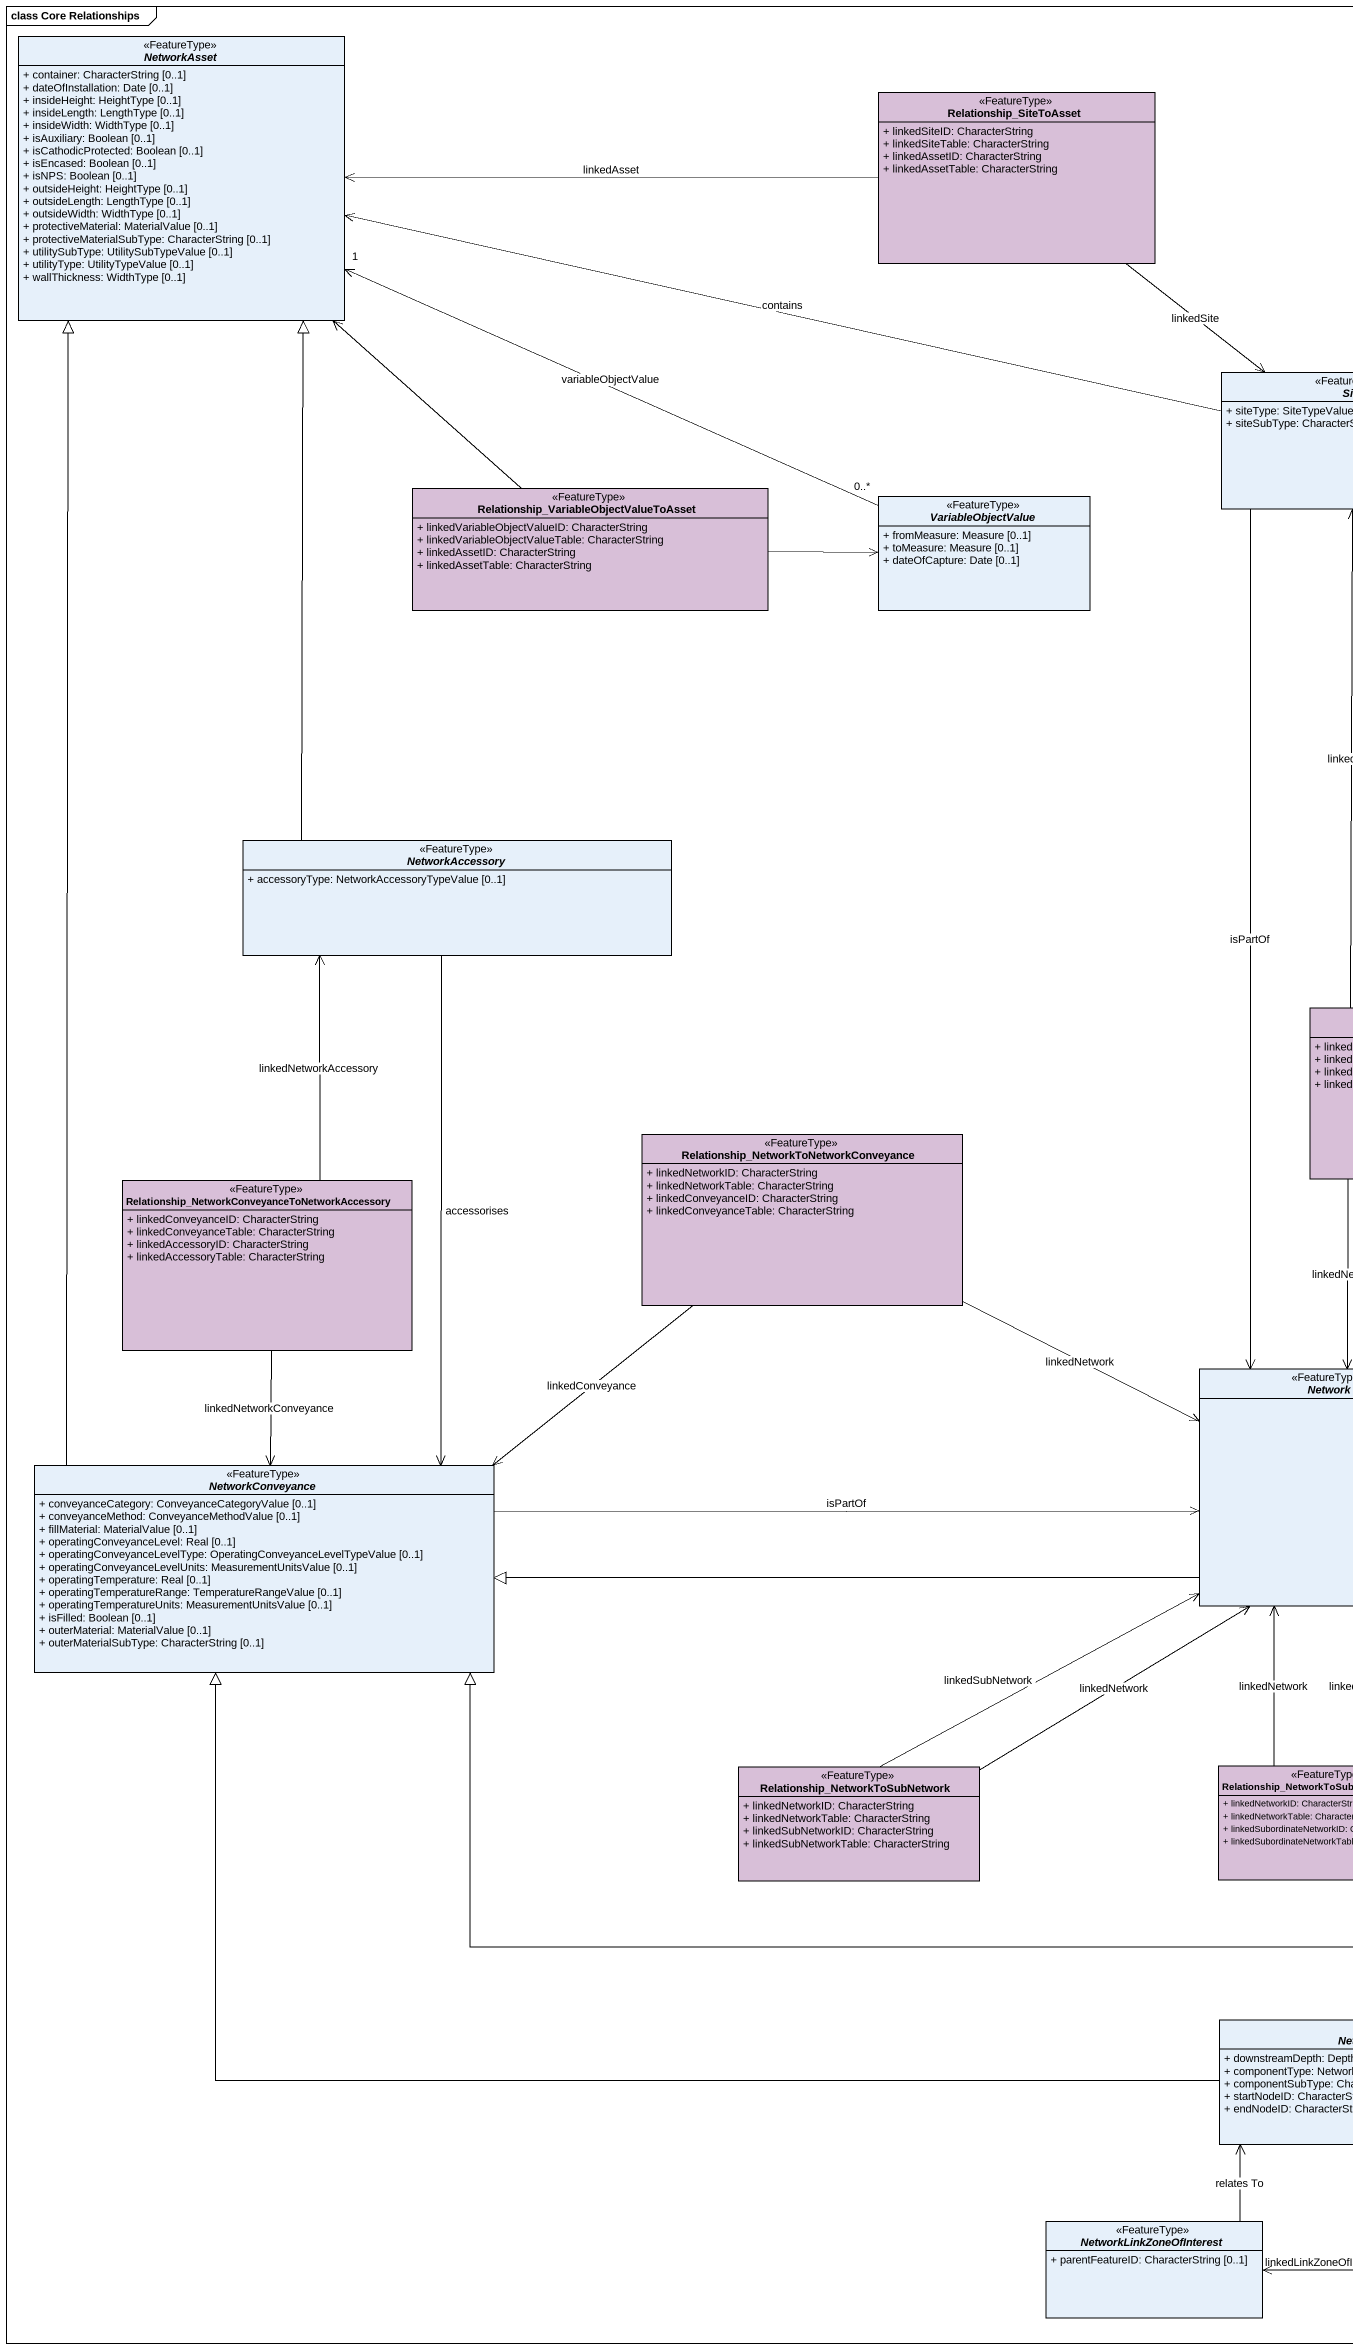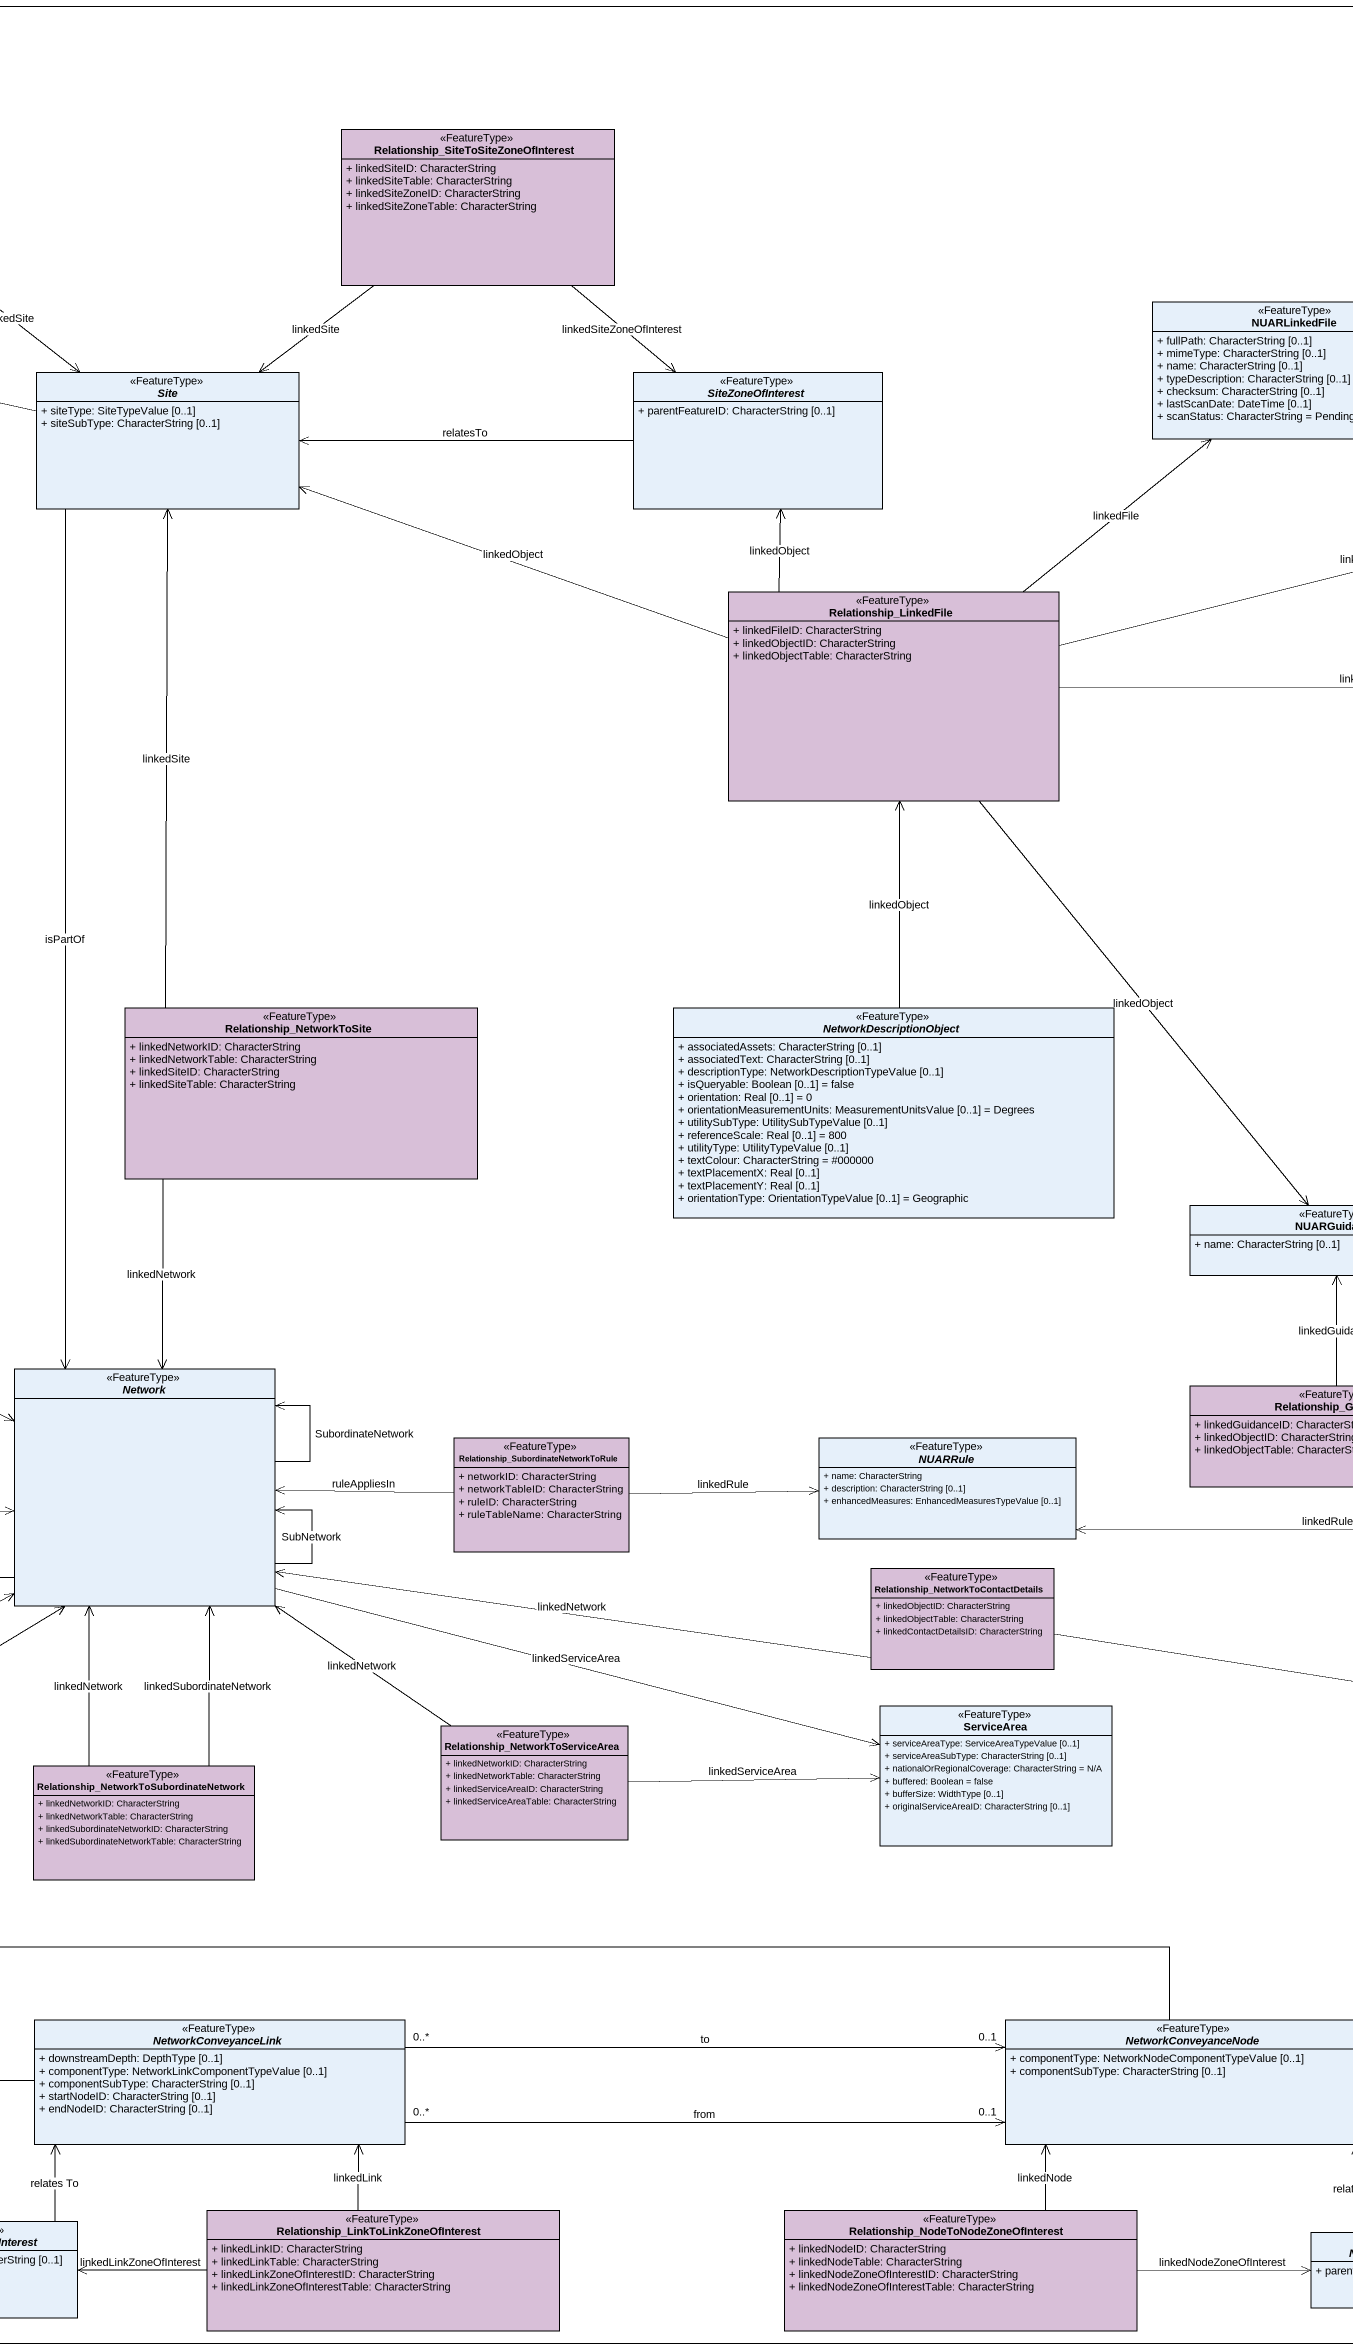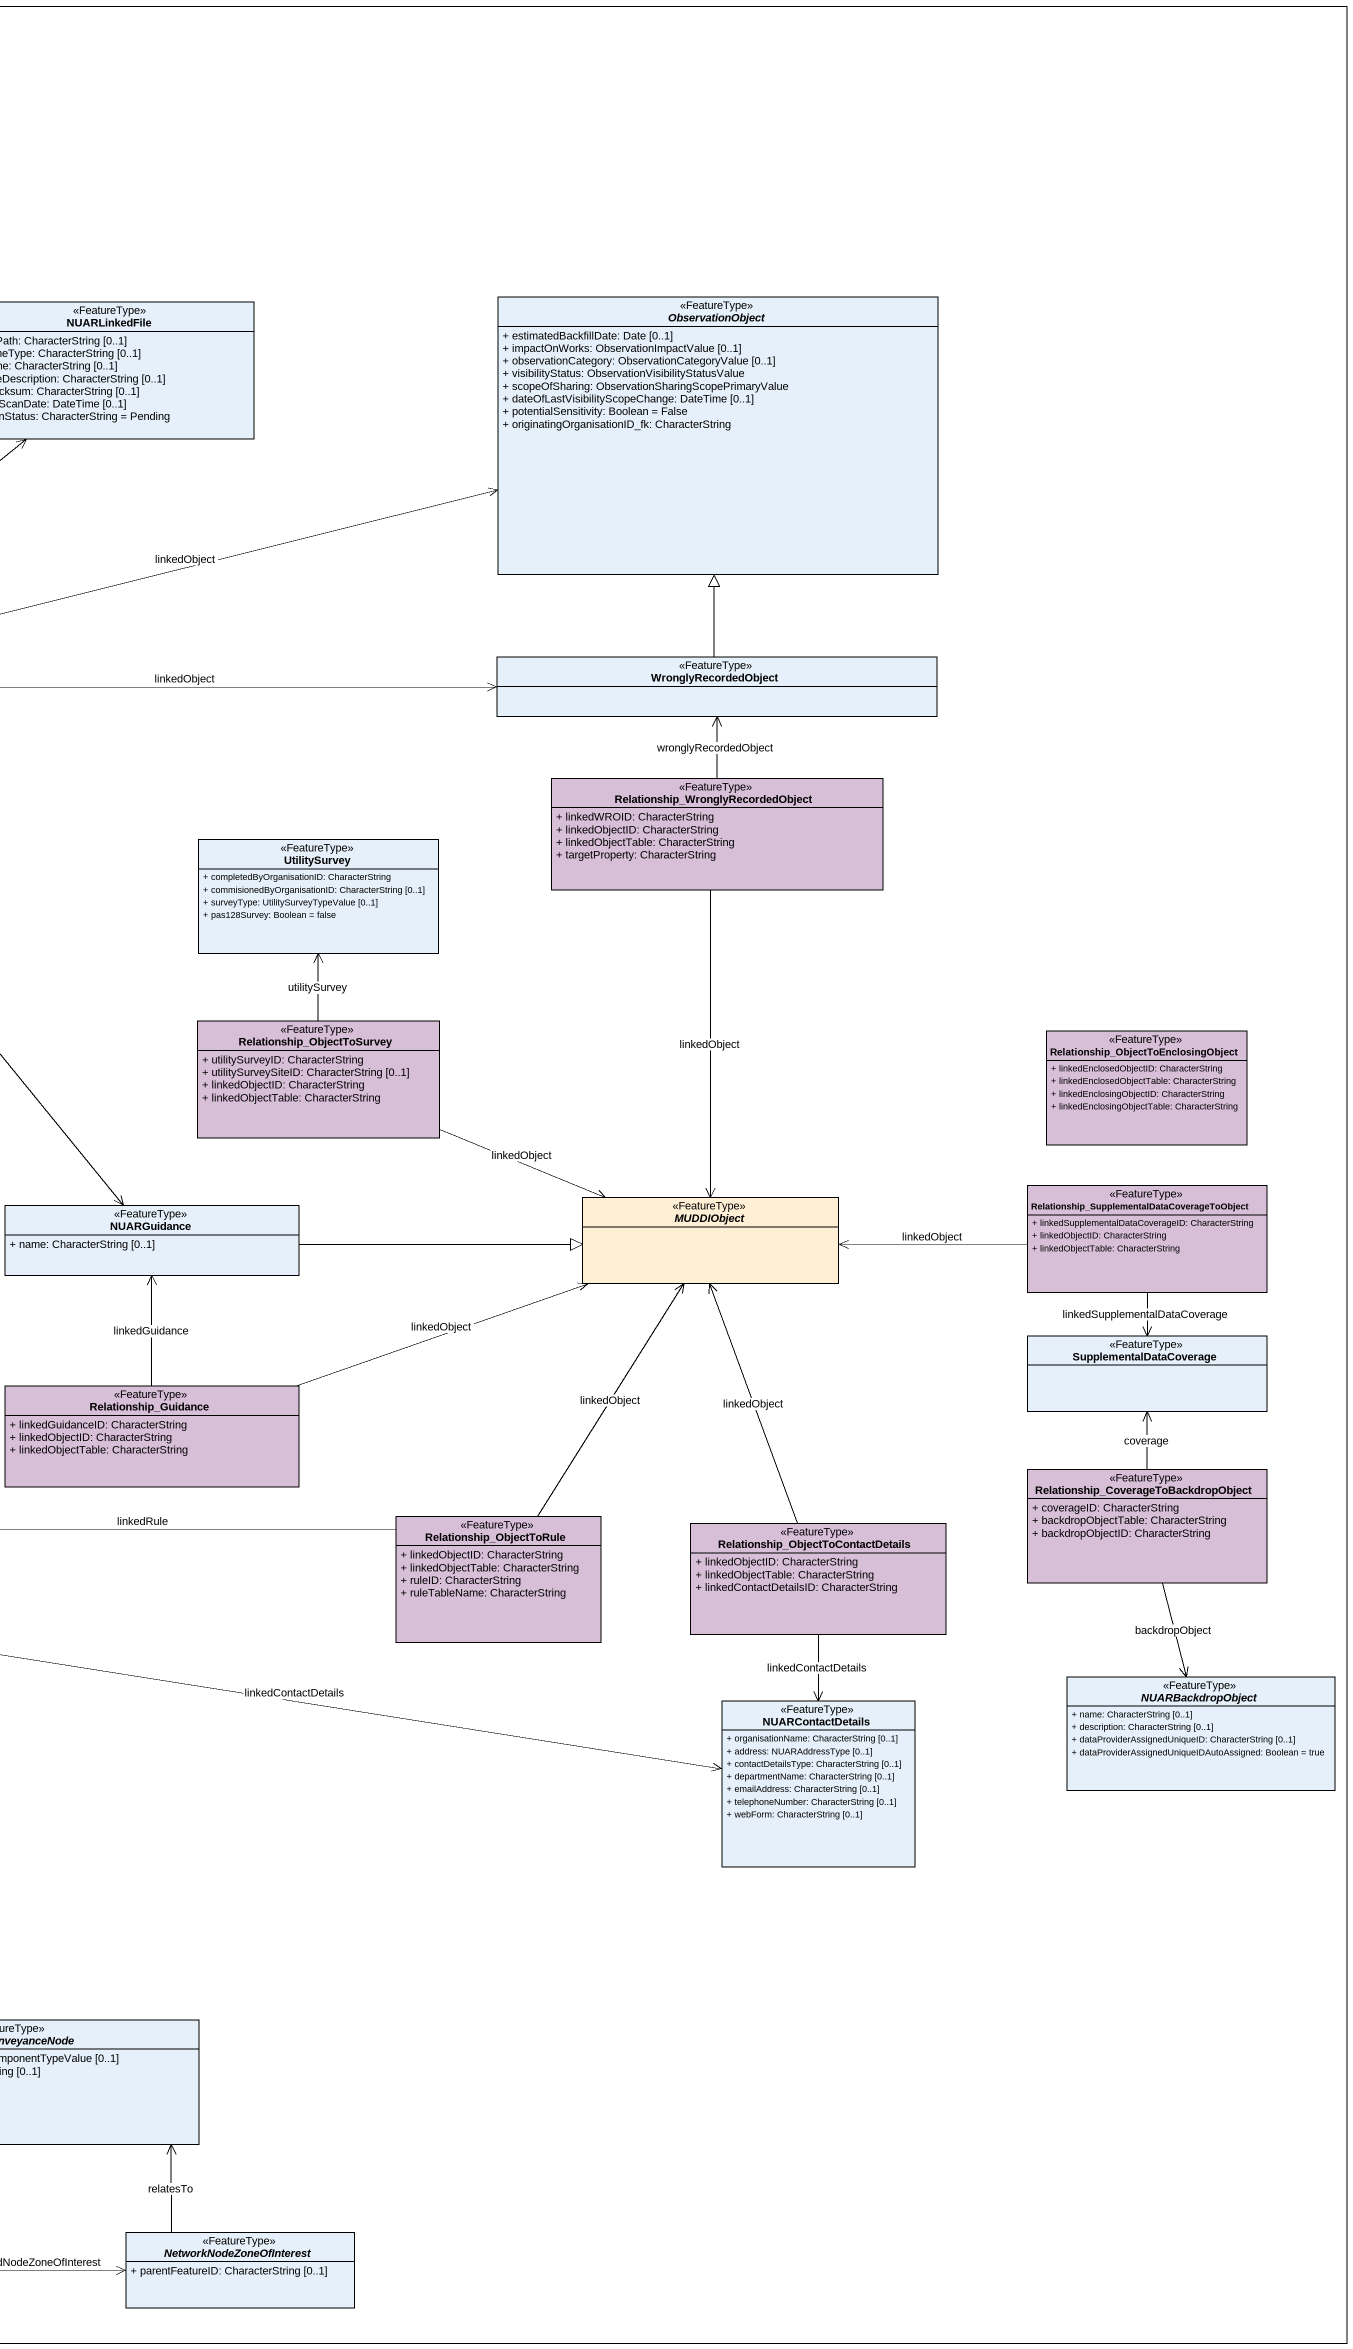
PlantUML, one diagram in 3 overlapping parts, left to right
@startuml
mainframe class Core Relationships
hide circle
hide empty members
skinparam classAttributeIconSize 0
abstract class NetworkAsset <<FeatureType>> {
  + container: CharacterString [0..1]
  + dateOfInstallation: Date [0..1]
  + insideHeight: HeightType [0..1]
  + insideLength: LengthType [0..1]
  + insideWidth: WidthType [0..1]
  + isAuxiliary: Boolean [0..1]
  + isCathodicProtected: Boolean [0..1]
  + isEncased: Boolean [0..1]
  + isNPS: Boolean [0..1]
  + outsideHeight: HeightType [0..1]
  + outsideLength: LengthType [0..1]
  + outsideWidth: WidthType [0..1]
  + protectiveMaterial: MaterialValue [0..1]
  + protectiveMaterialSubType: CharacterString [0..1]
  + utilitySubType: UtilitySubTypeValue [0..1]
  + utilityType: UtilityTypeValue [0..1]
  + wallThickness: WidthType [0..1]
}
class Relationship_SiteToAsset <<FeatureType>> #D8BFD8 {
  + linkedSiteID: CharacterString
  + linkedSiteTable: CharacterString
  + linkedAssetID: CharacterString
  + linkedAssetTable: CharacterString
}
class "Relationship_SiteToSiteZoneOfInterest" as Relationship <<FeatureType>> #D8BFD8 {
  + linkedSiteID: CharacterString
  + linkedSiteTable: CharacterString
  + linkedSiteZoneID: CharacterString
  + linkedSiteZoneTable: CharacterString
}
class NUARLinkedFile <<FeatureType>> {
  + fullPath: CharacterString [0..1]
  + mimeType: CharacterString [0..1]
  + name: CharacterString [0..1]
  + typeDescription: CharacterString [0..1]
  + checksum: CharacterString [0..1]
  + lastScanDate: DateTime [0..1]
  + scanStatus: CharacterString = Pending
}
abstract class ObservationObject <<FeatureType>> {
  + estimatedBackfillDate: Date [0..1]
  + impactOnWorks: ObservationImpactValue [0..1]
  + observationCategory: ObservationCategoryValue [0..1]
  + visibilityStatus: ObservationVisibilityStatusValue
  + scopeOfSharing: ObservationSharingScopePrimaryValue
  + dateOfLastVisibilityScopeChange: DateTime [0..1]
  + potentialSensitivity: Boolean = False
  + originatingOrganisationID_fk: CharacterString
}
abstract class Site <<FeatureType>> {
  + siteType: SiteTypeValue [0..1]
  + siteSubType: CharacterString [0..1]
}
abstract class SiteZoneOfInterest <<FeatureType>> {
  + parentFeatureID: CharacterString [0..1]
}
class "Relationship_VariableObjectValueToAsset" as Relationship_2 <<FeatureType>> #D8BFD8 {
  + linkedVariableObjectValueID: CharacterString
  + linkedVariableObjectValueTable: CharacterString
  + linkedAssetID: CharacterString
  + linkedAssetTable: CharacterString
}
abstract class VariableObjectValue <<FeatureType>> {
  + fromMeasure: Measure [0..1]
  + toMeasure: Measure [0..1]
  + dateOfCapture: Date [0..1]
}
class Relationship_LinkedFile <<FeatureType>> #D8BFD8 {
  + linkedFileID: CharacterString
  + linkedObjectID: CharacterString
  + linkedObjectTable: CharacterString
}
class WronglyRecordedObject <<FeatureType>>
class "Relationship_WronglyRecordedObject" as Relationship_3 <<FeatureType>> #D8BFD8 {
  + linkedWROID: CharacterString
  + linkedObjectID: CharacterString
  + linkedObjectTable: CharacterString
  + targetProperty: CharacterString
}
abstract class NetworkAccessory <<FeatureType>> {
  + accessoryType: NetworkAccessoryTypeValue [0..1]
}
class UtilitySurvey <<FeatureType>> {
  + completedByOrganisationID: CharacterString
  + commisionedByOrganisationID: CharacterString [0..1]
  + surveyType: UtilitySurveyTypeValue [0..1]
  + pas128Survey: Boolean = false
}
class Relationship_NetworkToSite <<FeatureType>> #D8BFD8 {
  + linkedNetworkID: CharacterString
  + linkedNetworkTable: CharacterString
  + linkedSiteID: CharacterString
  + linkedSiteTable: CharacterString
}
abstract class NetworkDescriptionObject <<FeatureType>> {
  + associatedAssets: CharacterString [0..1]
  + associatedText: CharacterString [0..1]
  + descriptionType: NetworkDescriptionTypeValue [0..1]
  + isQueryable: Boolean [0..1] = false
  + orientation: Real [0..1] = 0
  + orientationMeasurementUnits: MeasurementUnitsValue [0..1] = Degrees
  + utilitySubType: UtilitySubTypeValue [0..1]
  + referenceScale: Real [0..1] = 800
  + utilityType: UtilityTypeValue [0..1]
  + textColour: CharacterString = #000000
  + textPlacementX: Real [0..1]
  + textPlacementY: Real [0..1]
  + orientationType: OrientationTypeValue [0..1] = Geographic
}
class Relationship_ObjectToSurvey <<FeatureType>> #D8BFD8 {
  + utilitySurveyID: CharacterString
  + utilitySurveySiteID: CharacterString [0..1]
  + linkedObjectID: CharacterString
  + linkedObjectTable: CharacterString
}
class "Relationship_ObjectToEnclosingObject" as Relationship_4 <<FeatureType>> #D8BFD8 {
  + linkedEnclosedObjectID: CharacterString
  + linkedEnclosedObjectTable: CharacterString
  + linkedEnclosingObjectID: CharacterString
  + linkedEnclosingObjectTable: CharacterString
}
class "Relationship_NetworkToNetworkConveyance" as Relationship_5 <<FeatureType>> #D8BFD8 {
  + linkedNetworkID: CharacterString
  + linkedNetworkTable: CharacterString
  + linkedConveyanceID: CharacterString
  + linkedConveyanceTable: CharacterString
}
class "Relationship_NetworkConveyanceToNetworkAccessory" as Relationship_6 <<FeatureType>> #D8BFD8 {
  + linkedConveyanceID: CharacterString
  + linkedConveyanceTable: CharacterString
  + linkedAccessoryID: CharacterString
  + linkedAccessoryTable: CharacterString
}
class "Relationship_SupplementalDataCoverageToObject" as Relationship_7 <<FeatureType>> #D8BFD8 {
  + linkedSupplementalDataCoverageID: CharacterString
  + linkedObjectID: CharacterString
  + linkedObjectTable: CharacterString
}
class NUARGuidance <<FeatureType>> {
  + name: CharacterString [0..1]
}
abstract class MUDDIObject <<FeatureType>> #FFEFD5
abstract class "Network" as Network_ <<FeatureType>>
class SupplementalDataCoverage <<FeatureType>>
class Relationship_Guidance <<FeatureType>> #D8BFD8 {
  + linkedGuidanceID: CharacterString
  + linkedObjectID: CharacterString
  + linkedObjectTable: CharacterString
}
class "Relationship_SubordinateNetworkToRule" as Relationship_8 <<FeatureType>> #D8BFD8 {
  + networkID: CharacterString
  + networkTableID: CharacterString
  + ruleID: CharacterString
  + ruleTableName: CharacterString
}
abstract class NUARRule <<FeatureType>> {
  + name: CharacterString
  + description: CharacterString [0..1]
  + enhancedMeasures: EnhancedMeasuresTypeValue [0..1]
}
abstract class NetworkConveyance <<FeatureType>> {
  + conveyanceCategory: ConveyanceCategoryValue [0..1]
  + conveyanceMethod: ConveyanceMethodValue [0..1]
  + fillMaterial: MaterialValue [0..1]
  + operatingConveyanceLevel: Real [0..1]
  + operatingConveyanceLevelType: OperatingConveyanceLevelTypeValue [0..1]
  + operatingConveyanceLevelUnits: MeasurementUnitsValue [0..1]
  + operatingTemperature: Real [0..1]
  + operatingTemperatureRange: TemperatureRangeValue [0..1]
  + operatingTemperatureUnits: MeasurementUnitsValue [0..1]
  + isFilled: Boolean [0..1]
  + outerMaterial: MaterialValue [0..1]
  + outerMaterialSubType: CharacterString [0..1]
}
class "Relationship_CoverageToBackdropObject" as Relationship_9 <<FeatureType>> #D8BFD8 {
  + coverageID: CharacterString
  + backdropObjectTable: CharacterString
  + backdropObjectID: CharacterString
}
class Relationship_ObjectToRule <<FeatureType>> #D8BFD8 {
  + linkedObjectID: CharacterString
  + linkedObjectTable: CharacterString
  + ruleID: CharacterString
  + ruleTableName: CharacterString
}
class "Relationship_ObjectToContactDetails" as Relationship_10 <<FeatureType>> #D8BFD8 {
  + linkedObjectID: CharacterString
  + linkedObjectTable: CharacterString
  + linkedContactDetailsID: CharacterString
}
class "Relationship_NetworkToContactDetails" as Relationship_11 <<FeatureType>> #D8BFD8 {
  + linkedObjectID: CharacterString
  + linkedObjectTable: CharacterString
  + linkedContactDetailsID: CharacterString
}
abstract class NUARBackdropObject <<FeatureType>> {
  + name: CharacterString [0..1]
  + description: CharacterString [0..1]
  + dataProviderAssignedUniqueID: CharacterString [0..1]
  + dataProviderAssignedUniqueIDAutoAssigned: Boolean = true
}
class "Relationship_NetworkToServiceArea" as Relationship_12 <<FeatureType>> #D8BFD8 {
  + linkedNetworkID: CharacterString
  + linkedNetworkTable: CharacterString
  + linkedServiceAreaID: CharacterString
  + linkedServiceAreaTable: CharacterString
}
class ServiceArea <<FeatureType>> {
  + serviceAreaType: ServiceAreaTypeValue [0..1]
  + serviceAreaSubType: CharacterString [0..1]
  + nationalOrRegionalCoverage: CharacterString = N/A
  + buffered: Boolean = false
  + bufferSize: WidthType [0..1]
  + originalServiceAreaID: CharacterString [0..1]
}
class NUARContactDetails <<FeatureType>> {
  + organisationName: CharacterString [0..1]
  + address: NUARAddressType [0..1]
  + contactDetailsType: CharacterString [0..1]
  + departmentName: CharacterString [0..1]
  + emailAddress: CharacterString [0..1]
  + telephoneNumber: CharacterString [0..1]
  + webForm: CharacterString [0..1]
}
class "Relationship_NetworkToSubNetwork" as Relationship_13 <<FeatureType>> #D8BFD8 {
  + linkedNetworkID: CharacterString
  + linkedNetworkTable: CharacterString
  + linkedSubNetworkID: CharacterString
  + linkedSubNetworkTable: CharacterString
}
class "Relationship_NetworkToSubordinateNetwork" as Relationship_14 <<FeatureType>> #D8BFD8 {
  + linkedNetworkID: CharacterString
  + linkedNetworkTable: CharacterString
  + linkedSubordinateNetworkID: CharacterString
  + linkedSubordinateNetworkTable: CharacterString
}
abstract class NetworkConveyanceLink <<FeatureType>> {
  + downstreamDepth: DepthType [0..1]
  + componentType: NetworkLinkComponentTypeValue [0..1]
  + componentSubType: CharacterString [0..1]
  + startNodeID: CharacterString [0..1]
  + endNodeID: CharacterString [0..1]
}
abstract class NetworkConveyanceNode <<FeatureType>> {
  + componentType: NetworkNodeComponentTypeValue [0..1]
  + componentSubType: CharacterString [0..1]
}
abstract class NetworkLinkZoneOfInterest <<FeatureType>> {
  + parentFeatureID: CharacterString [0..1]
}
class "Relationship_LinkToLinkZoneOfInterest" as Relationship_15 <<FeatureType>> #D8BFD8 {
  + linkedLinkID: CharacterString
  + linkedLinkTable: CharacterString
  + linkedLinkZoneOfInterestID: CharacterString
  + linkedLinkZoneOfInterestTable: CharacterString
}
class "Relationship_NodeToNodeZoneOfInterest" as Relationship_16 <<FeatureType>> #D8BFD8 {
  + linkedNodeID: CharacterString
  + linkedNodeTable: CharacterString
  + linkedNodeZoneOfInterestID: CharacterString
  + linkedNodeZoneOfInterestTable: CharacterString
}
abstract class NetworkNodeZoneOfInterest <<FeatureType>> {
  + parentFeatureID: CharacterString [0..1]
}
Relationship_SiteToAsset -left-> NetworkAsset : linkedAsset
Relationship_SiteToAsset --> Site : linkedSite
Relationship --> Site : linkedSite
Relationship --> SiteZoneOfInterest : linkedSiteZoneOfInterest
Site -left-> NetworkAsset : contains
Site --> Network_ : isPartOf
SiteZoneOfInterest -left-> Site : relatesTo
Relationship_2 -up-> NetworkAsset
Relationship_2 -right-> VariableObjectValue
VariableObjectValue "0..*" -left-> "1" NetworkAsset : variableObjectValue
Relationship_LinkedFile -up-> NUARLinkedFile : linkedFile
Relationship_LinkedFile -right-> ObservationObject : linkedObject
Relationship_LinkedFile -left-> Site : linkedObject
Relationship_LinkedFile -up-> SiteZoneOfInterest : linkedObject
Relationship_LinkedFile -right-> WronglyRecordedObject : linkedObject
Relationship_LinkedFile --> NUARGuidance : linkedObject
WronglyRecordedObject -up-|> ObservationObject
Relationship_3 -up-> WronglyRecordedObject : wronglyRecordedObject
Relationship_3 --> MUDDIObject : linkedObject
NetworkAccessory -up-|> NetworkAsset
NetworkAccessory --> NetworkConveyance : accessorises
Relationship_NetworkToSite -up-> Site : linkedSite
Relationship_NetworkToSite --> Network_ : linkedNetwork
NetworkDescriptionObject -up-> Relationship_LinkedFile : linkedObject
Relationship_ObjectToSurvey -up-> UtilitySurvey : utilitySurvey
Relationship_ObjectToSurvey -right-> MUDDIObject : linkedObject
Relationship_5 -right-> Network_ : linkedNetwork
Relationship_5 --> NetworkConveyance : linkedConveyance
Relationship_6 -up-> NetworkAccessory : linkedNetworkAccessory
Relationship_6 --> NetworkConveyance : linkedNetworkConveyance
Relationship_7 -left-> MUDDIObject : linkedObject
Relationship_7 --> SupplementalDataCoverage : linkedSupplementalDataCoverage
NUARGuidance -right-|> MUDDIObject
Network_ --> Network_ : SubNetwork
Network_ --> Network_ : SubordinateNetwork
Network_ -left-|> NetworkConveyance
Network_ -right-> ServiceArea : linkedServiceArea
Relationship_Guidance -up-> NUARGuidance : linkedGuidance
Relationship_Guidance -right-> MUDDIObject : linkedObject
Relationship_8 -left-> Network_ : ruleAppliesIn
Relationship_8 -right-> NUARRule : linkedRule
NetworkConveyance -up-|> NetworkAsset
NetworkConveyance -right-> Network_ : isPartOf
Relationship_9 -up-> SupplementalDataCoverage : coverage
Relationship_9 --> NUARBackdropObject : backdropObject
Relationship_ObjectToRule -up-> MUDDIObject : linkedObject
Relationship_ObjectToRule -left-> NUARRule : linkedRule
Relationship_10 -up-> MUDDIObject : linkedObject
Relationship_10 --> NUARContactDetails : linkedContactDetails
Relationship_11 -left-> Network_ : linkedNetwork
Relationship_11 -right-> NUARContactDetails : linkedContactDetails
Relationship_12 -up-> Network_ : linkedNetwork
Relationship_12 -right-> ServiceArea : linkedServiceArea
Relationship_13 -up-> Network_ : linkedNetwork
Relationship_13 -up-> Network_ : linkedSubNetwork
Relationship_14 -up-> Network_ : linkedSubordinateNetwork
Relationship_14 -up-> Network_ : linkedNetwork
NetworkConveyanceLink -left-|> NetworkConveyance
NetworkConveyanceLink "0..*" -right-> "0..1" NetworkConveyanceNode : to
NetworkConveyanceLink "0..*" -right-> "0..1" NetworkConveyanceNode : from
NetworkConveyanceNode -left-|> NetworkConveyance
NetworkLinkZoneOfInterest -up-> NetworkConveyanceLink : relates To
Relationship_15 -up-> NetworkConveyanceLink : linkedLink
Relationship_15 -left-> NetworkLinkZoneOfInterest : linkedLinkZoneOfInterest
Relationship_16 -up-> NetworkConveyanceNode : linkedNode
Relationship_16 -right-> NetworkNodeZoneOfInterest : linkedNodeZoneOfInterest
NetworkNodeZoneOfInterest -up-> NetworkConveyanceNode : relatesTo
@enduml
